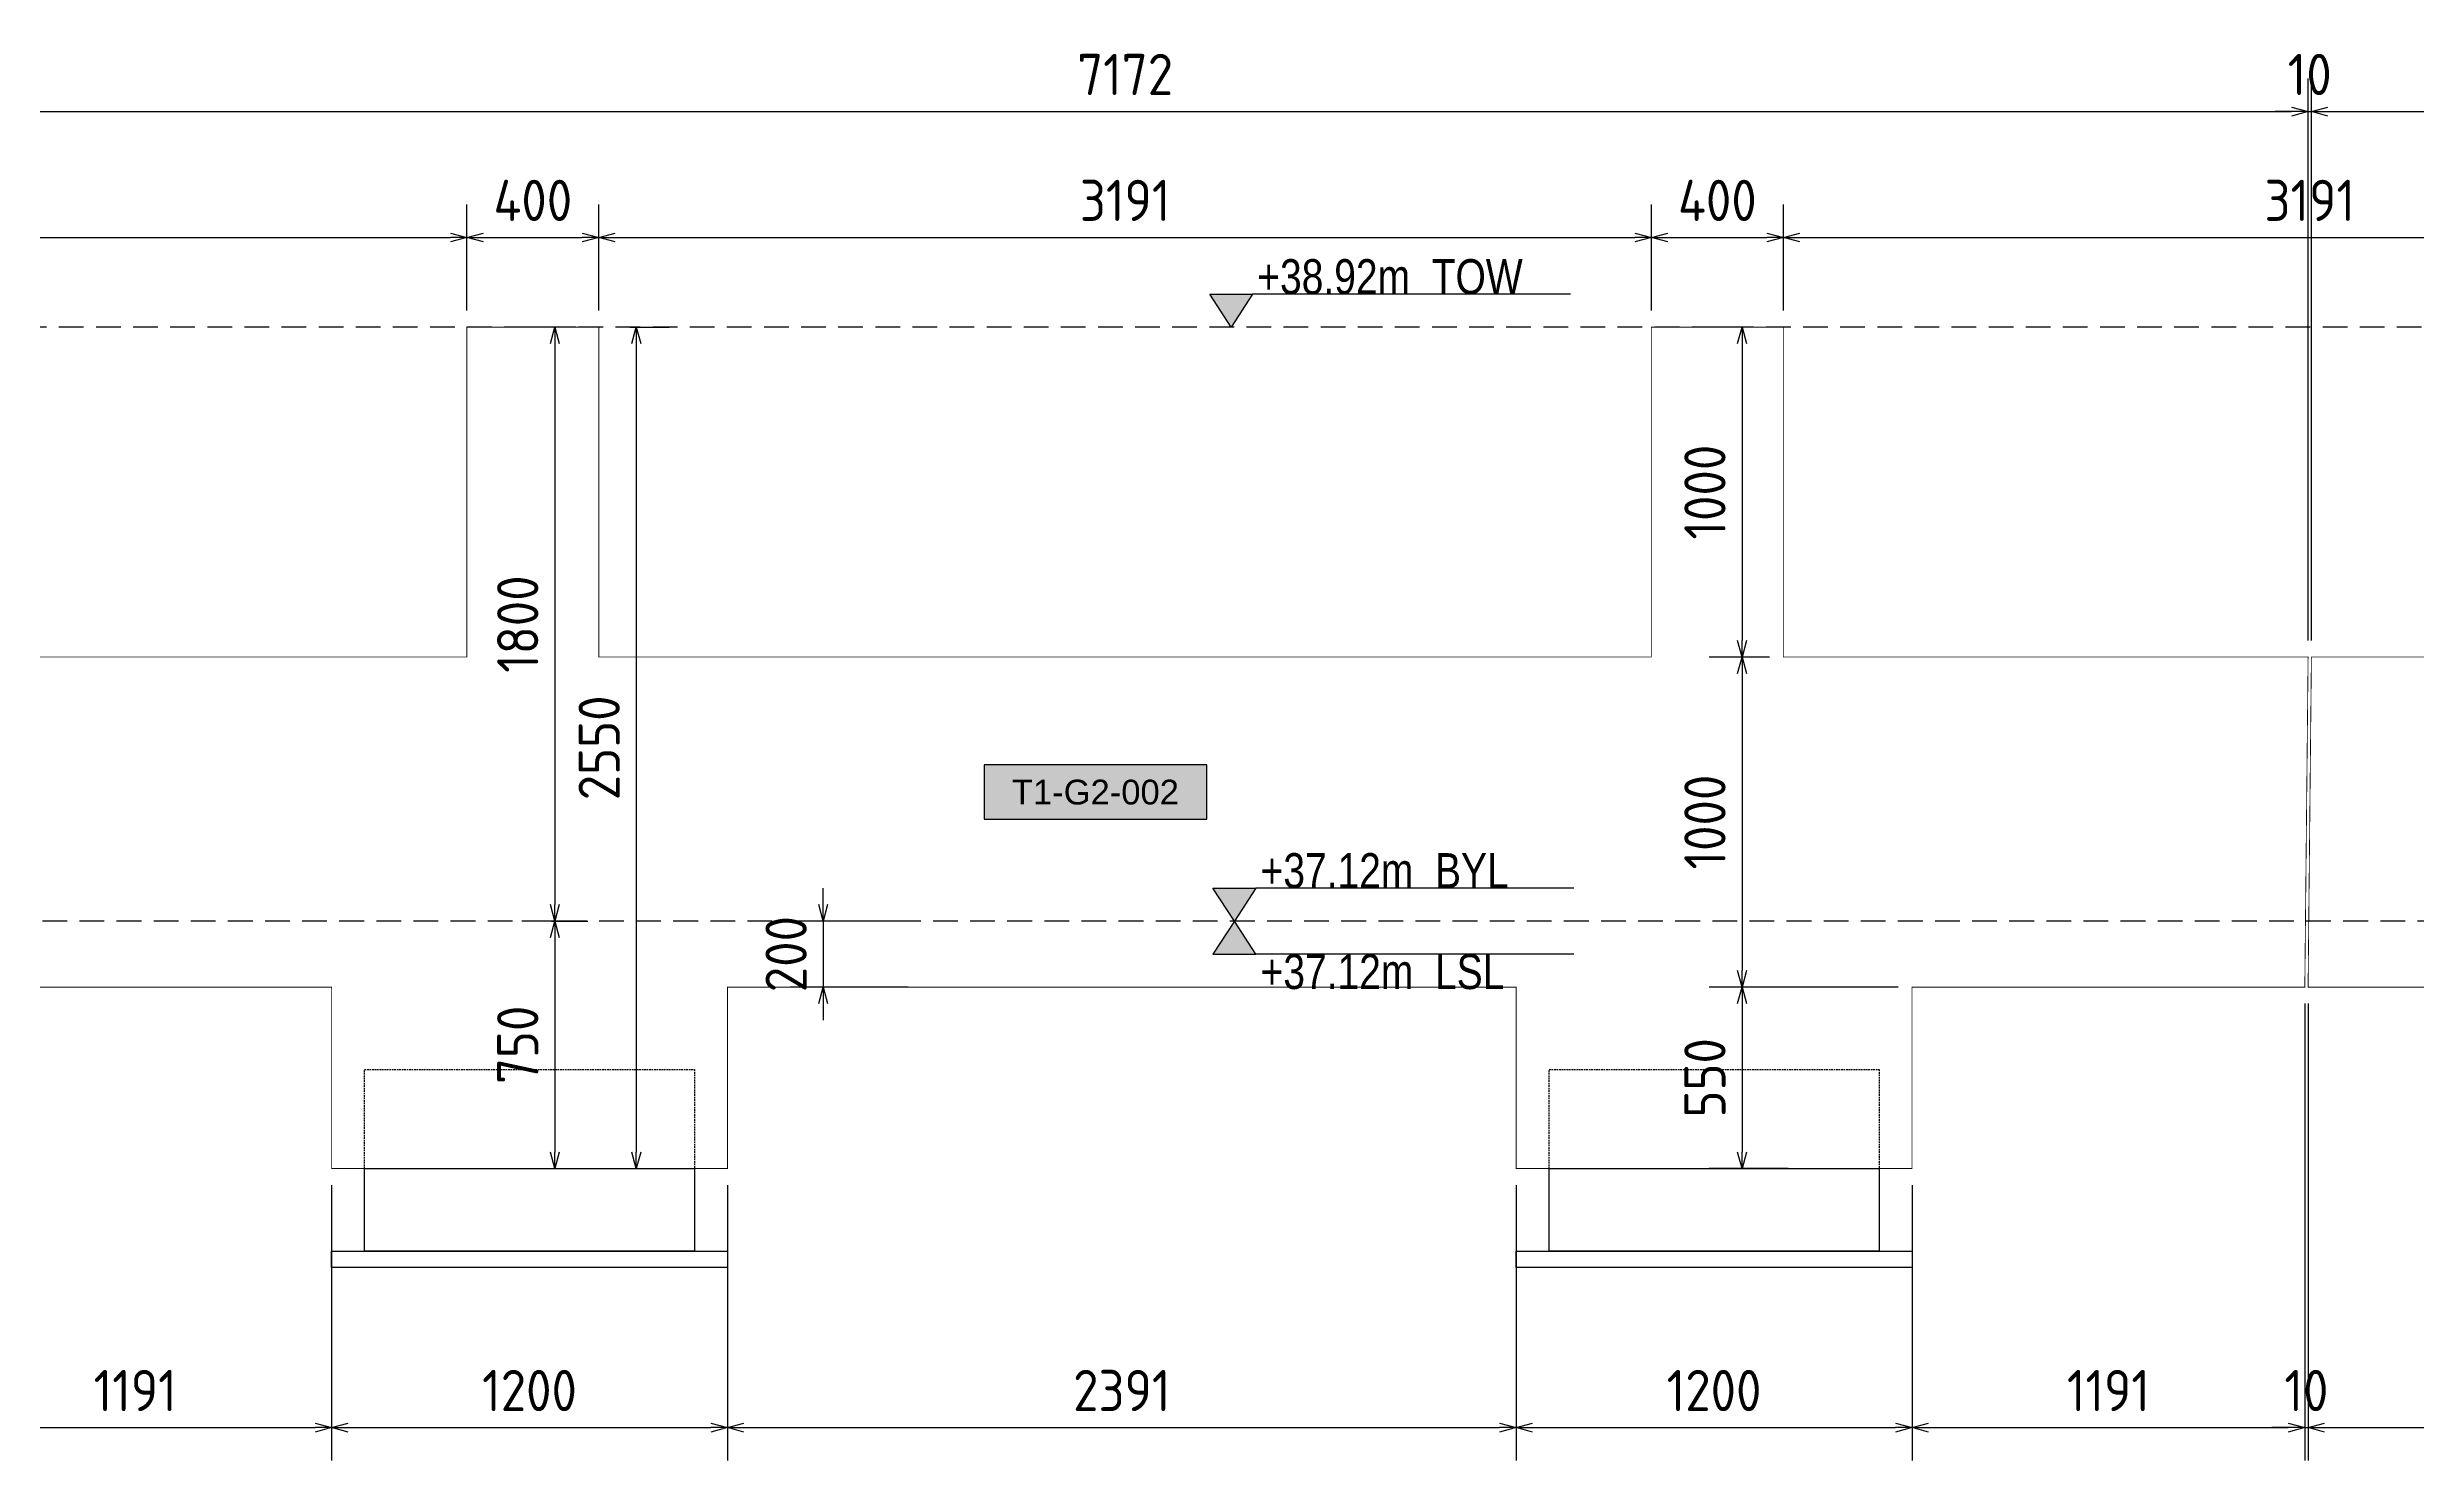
# Model space of a CAD drawing. Header units: centimetres. Extents: x -6122352 to 6876996, y -1694241 to 2592194.
# Drawn here: x 3291493 to 3298675, y 145042 to 149326 of the extents above; entities that cross this region are included whole.
import ezdxf
from ezdxf.enums import TextEntityAlignment as Align

# ---------------------------------------------------------------- set-up
doc = ezdxf.new("R2010")
doc.units = ezdxf.units.CM
doc.header["$MEASUREMENT"] = 0
doc.header["$PDMODE"] = 66
doc.header["$PDSIZE"] = 100
for name, pattern in [('23585-XR-AR-END-SETTING OUT PLAN$0$HIDDEN', [0.375, 0.25, -0.125]), ('CENTER', [2, 1.25, -0.25, 0.25, -0.25]), ('DASHED2', [0.375, 0.25, -0.125])]:
    doc.linetypes.add(name, pattern=pattern)
doc.layers.get('Defpoints').update_dxf_attribs({"color": 255, "linetype": 'CENTER'})
for name, color, linetype in [('00-MI-DIM', 7, 'Continuous'), ('@MI-TYPE-01', 30, 'Continuous'), ('@MI-TYPE-02', 6, 'Continuous'), ('JML-Dimension', 1, 'Continuous'), ('PANEL-TAGS', 7, 'Continuous'), ('SECTION', 130, 'Continuous')]:
    doc.layers.add(name, color=color, linetype=linetype)
doc.styles.add('PANELTAG_STYLE', font='arial.ttf')
doc.styles.add('Schueco-BEMSTIL', font='isocpeur.ttf', dxfattribs={"width": 0.9})
doc.styles.add('txt-Pisa-std', font='arial.ttf', dxfattribs={"width": 0.8})
doc.dimstyles.new('MI- JWC-TXT-2.5 MM', dxfattribs={"dimscale": 1.5, "dimtxt": 2.5, "dimasz": 1, "dimexe": 2, "dimexo": 1, "dimgap": 1, "dimtad": 1, "dimdec": 0, "dimdsep": 46, "dimtxsty": 'Schueco-BEMSTIL', "dimblk": 'OPEN30', "dimcen": 0, "dimdle": 2, "dimclrd": 140, "dimclre": 8, "dimclrt": 40, "dimadec": 0, "dimazin": 2, "dimtfac": 1, "dimtdec": 0, "dimtix": 1, "dimtmove": 2, "dimatfit": 3, "dimldrblk": 'OPEN', "dimfxl": 2, "dimlwd": -1, "dimlwe": -1, "dimarcsym": 0})

# ---------------------------------------------------------------- blocks, each defined once
blk = doc.blocks.new('T1-FOOTING ELEVATION')
at = {"color": 9}
blk.add_lwpolyline([(-600, -250), (600, -250), (600, -300), (-600, -300)], close=True, dxfattribs=at)
at = {"layer": '@MI-TYPE-01', "color": 114, "linetype": '23585-XR-AR-END-SETTING OUT PLAN$0$HIDDEN', "ltscale": 20, "true_color": 0x139b48}
blk.add_lwpolyline([(-500, 0), (-500, 300), (500, 300), (500, 0)], dxfattribs=at)
at = {"layer": '@MI-TYPE-01', "color": 114, "true_color": 0x139b48}
blk.add_lwpolyline([(-500, 0), (500, 0), (500, -250), (-500, -250)], close=True, dxfattribs=at)
blk = doc.blocks.new('_Open30')
at = {"color": 0, "linetype": 'ByBlock', "lineweight": -2}
for p, q in [((-1, 0.27), (0, 0)), ((0, 0), (-1, -0.27)), ((0, 0), (-1, 0))]:
    blk.add_line(p, q, dxfattribs=at)
blk = doc.blocks.new('*D1243')
at = {"layer": '@MI-TYPE-02', "color": 8, "transparency": 16777216}
for p, q in [((3293094.8, 148477.8), (3292930.9, 148477.8)), ((3293094.8, 146677.5), (3292930.9, 146677.5))]:
    blk.add_line(p, q, dxfattribs=at)
at = {"layer": '@MI-TYPE-02', "color": 140, "transparency": 16777216}
blk.add_line((3293030.9, 148427.8), (3293030.9, 146727.5), dxfattribs=at)
at = {"layer": 'Defpoints', "color": 0, "transparency": 16777216}
for p in [(3293144.8, 148477.8), (3293030.9, 146677.5), (3293144.8, 146677.5)]:
    blk.add_point(p, dxfattribs=at)
at = {"layer": '@MI-TYPE-02', "color": 140, "transparency": 16777216, "xscale": 50, "yscale": 50, "zscale": 50}
for p, rotation in [((3293030.9, 148477.8), 90), ((3293030.9, 146677.5), 270)]:
    blk.add_blockref('_Open30', p, dxfattribs=dict(at, rotation=rotation))
at = {"layer": '@MI-TYPE-02', "color": 40, "transparency": 16777216, "insert": (3292918.4, 147577.7), "char_height": 125, "attachment_point": 5, "rotation": 90, "style": 'Schueco-BEMSTIL'}
blk.add_mtext('1800', dxfattribs=at)
blk = doc.blocks.new('_Open')
at = {"color": 0, "linetype": 'ByBlock', "lineweight": -2}
for p, q in [((-1, 0.2), (0, 0)), ((-1, -0.2), (0, 0)), ((0, 0), (-1, 0))]:
    blk.add_line(p, q, dxfattribs=at)
blk = doc.blocks.new('*D1244')
at = {"layer": '@MI-TYPE-02', "color": 8, "transparency": 16777216}
for p, q in [((3293021.1, 146677.5), (3293130.9, 146677.5)), ((3292976.8, 145927.5), (3293130.9, 145927.5))]:
    blk.add_line(p, q, dxfattribs=at)
at = {"layer": '@MI-TYPE-02', "color": 140, "transparency": 16777216}
blk.add_line((3293030.9, 146627.5), (3293030.9, 145977.5), dxfattribs=at)
at = {"layer": 'Defpoints', "color": 0, "transparency": 16777216}
for p in [(3292971.1, 146677.5), (3292926.8, 145927.5), (3293030.9, 145927.5)]:
    blk.add_point(p, dxfattribs=at)
at = {"layer": '@MI-TYPE-02', "color": 140, "transparency": 16777216, "xscale": 50, "yscale": 50, "zscale": 50}
for p, rotation in [((3293030.9, 146677.5), 90), ((3293030.9, 145927.5), 270)]:
    blk.add_blockref('_Open30', p, dxfattribs=dict(at, rotation=rotation))
at = {"layer": '@MI-TYPE-02', "color": 40, "transparency": 16777216, "insert": (3292918.4, 146302.5), "char_height": 125, "attachment_point": 5, "rotation": 90, "style": 'Schueco-BEMSTIL'}
blk.add_mtext('750', dxfattribs=at)
blk = doc.blocks.new('*D1206')
at = {"layer": '@MI-TYPE-02', "color": 140, "transparency": 16777216}
for p, q in [((3293844.4, 146727.5), (3293844.4, 146777.5)), ((3293844.4, 146677.5), (3293844.4, 146477.5)), ((3293844.4, 146427.5), (3293844.4, 146377.5))]:
    blk.add_line(p, q, dxfattribs=at)
at = {"layer": '@MI-TYPE-02', "color": 8, "transparency": 16777216}
for p, q in [((3294102.2, 146677.5), (3293744.4, 146677.5)), ((3294102.2, 146477.5), (3293744.4, 146477.5))]:
    blk.add_line(p, q, dxfattribs=at)
at = {"layer": 'Defpoints', "color": 0, "transparency": 16777216}
for p in [(3294152.2, 146677.5), (3293844.4, 146477.5), (3294152.2, 146477.5)]:
    blk.add_point(p, dxfattribs=at)
at = {"layer": '@MI-TYPE-02', "color": 140, "transparency": 16777216, "xscale": 50, "yscale": 50, "zscale": 50}
for p, rotation in [((3293844.4, 146677.5), 270), ((3293844.4, 146477.5), 90)]:
    blk.add_blockref('_Open30', p, dxfattribs=dict(at, rotation=rotation))
at = {"layer": '@MI-TYPE-02', "color": 40, "transparency": 16777216, "insert": (3293731.9, 146577.5), "char_height": 125, "attachment_point": 5, "rotation": 90, "style": 'Schueco-BEMSTIL'}
blk.add_mtext('200', dxfattribs=at)
blk = doc.blocks.new('*D1171')
at = {"layer": '00-MI-DIM', "color": 8, "transparency": 16777216}
for p, q in [((3289573.1, 148527.8), (3289573.1, 148849.5)), ((3292764.2, 148527.8), (3292764.2, 148849.5))]:
    blk.add_line(p, q, dxfattribs=at)
at = {"layer": '00-MI-DIM', "color": 140, "transparency": 16777216}
blk.add_line((3289623.1, 148749.5), (3292714.2, 148749.5), dxfattribs=at)
at = {"layer": 'Defpoints', "color": 0, "transparency": 16777216}
for p in [(3292764.2, 148749.5), (3289573.1, 148477.8), (3292764.2, 148477.8)]:
    blk.add_point(p, dxfattribs=at)
at = {"layer": '00-MI-DIM', "color": 140, "transparency": 16777216, "xscale": 50, "yscale": 50, "zscale": 50, "rotation": 180}
blk.add_blockref('_Open30', (3289573.1, 148749.5), dxfattribs=at)
at = {"layer": '00-MI-DIM', "color": 140, "transparency": 16777216, "xscale": 50, "yscale": 50, "zscale": 50}
blk.add_blockref('_Open30', (3292764.2, 148749.5), dxfattribs=at)
at = {"layer": '00-MI-DIM', "color": 40, "transparency": 16777216, "insert": (3291168.6, 148862), "char_height": 125, "attachment_point": 5, "style": 'Schueco-BEMSTIL'}
blk.add_mtext('3191', dxfattribs=at)
blk = doc.blocks.new('*D1172')
at = {"layer": '00-MI-DIM', "color": 8, "transparency": 16777216}
for p, q in [((3292764.2, 148527.8), (3292764.2, 148849.5)), ((3293164.2, 148527.8), (3293164.2, 148849.5))]:
    blk.add_line(p, q, dxfattribs=at)
at = {"layer": '00-MI-DIM', "color": 140, "transparency": 16777216}
blk.add_line((3292814.2, 148749.5), (3293114.2, 148749.5), dxfattribs=at)
at = {"layer": 'Defpoints', "color": 0, "transparency": 16777216}
for p in [(3293164.2, 148749.5), (3292764.2, 148477.8), (3293164.2, 148477.8)]:
    blk.add_point(p, dxfattribs=at)
at = {"layer": '00-MI-DIM', "color": 140, "transparency": 16777216, "xscale": 50, "yscale": 50, "zscale": 50, "rotation": 180}
blk.add_blockref('_Open30', (3292764.2, 148749.5), dxfattribs=at)
at = {"layer": '00-MI-DIM', "color": 140, "transparency": 16777216, "xscale": 50, "yscale": 50, "zscale": 50}
blk.add_blockref('_Open30', (3293164.2, 148749.5), dxfattribs=at)
at = {"layer": '00-MI-DIM', "color": 40, "transparency": 16777216, "insert": (3292964.2, 148862), "char_height": 125, "attachment_point": 5, "style": 'Schueco-BEMSTIL'}
blk.add_mtext('400', dxfattribs=at)
blk = doc.blocks.new('*D1173')
at = {"layer": '00-MI-DIM', "color": 8, "transparency": 16777216}
for p, q in [((3293164.2, 148527.8), (3293164.2, 148849.5)), ((3296355, 148527.8), (3296355, 148849.5))]:
    blk.add_line(p, q, dxfattribs=at)
at = {"layer": '00-MI-DIM', "color": 140, "transparency": 16777216}
blk.add_line((3293214.2, 148749.5), (3296305, 148749.5), dxfattribs=at)
at = {"layer": 'Defpoints', "color": 0, "transparency": 16777216}
for p in [(3296355, 148749.5), (3293164.2, 148477.8), (3296355, 148477.8)]:
    blk.add_point(p, dxfattribs=at)
at = {"layer": '00-MI-DIM', "color": 140, "transparency": 16777216, "xscale": 50, "yscale": 50, "zscale": 50, "rotation": 180}
blk.add_blockref('_Open30', (3293164.2, 148749.5), dxfattribs=at)
at = {"layer": '00-MI-DIM', "color": 140, "transparency": 16777216, "xscale": 50, "yscale": 50, "zscale": 50}
blk.add_blockref('_Open30', (3296355, 148749.5), dxfattribs=at)
at = {"layer": '00-MI-DIM', "color": 40, "transparency": 16777216, "insert": (3294759.6, 148862), "char_height": 125, "attachment_point": 5, "style": 'Schueco-BEMSTIL'}
blk.add_mtext('3191', dxfattribs=at)
blk = doc.blocks.new('*D1174')
at = {"layer": '00-MI-DIM', "color": 8, "transparency": 16777216}
for p, q in [((3296355, 148527.8), (3296355, 148849.5)), ((3296755, 148527.8), (3296755, 148849.5))]:
    blk.add_line(p, q, dxfattribs=at)
at = {"layer": '00-MI-DIM', "color": 140, "transparency": 16777216}
blk.add_line((3296405, 148749.5), (3296705, 148749.5), dxfattribs=at)
at = {"layer": 'Defpoints', "color": 0, "transparency": 16777216}
for p in [(3296755, 148749.5), (3296355, 148477.8), (3296755, 148477.8)]:
    blk.add_point(p, dxfattribs=at)
at = {"layer": '00-MI-DIM', "color": 140, "transparency": 16777216, "xscale": 50, "yscale": 50, "zscale": 50, "rotation": 180}
blk.add_blockref('_Open30', (3296355, 148749.5), dxfattribs=at)
at = {"layer": '00-MI-DIM', "color": 140, "transparency": 16777216, "xscale": 50, "yscale": 50, "zscale": 50}
blk.add_blockref('_Open30', (3296755, 148749.5), dxfattribs=at)
at = {"layer": '00-MI-DIM', "color": 40, "transparency": 16777216, "insert": (3296555, 148862), "char_height": 125, "attachment_point": 5, "style": 'Schueco-BEMSTIL'}
blk.add_mtext('400', dxfattribs=at)
blk = doc.blocks.new('*D1175')
at = {"layer": '00-MI-DIM', "color": 8, "transparency": 16777216}
for p, q in [((3296755, 148527.8), (3296755, 148849.5)), ((3299946.4, 148527.8), (3299946.4, 148849.5))]:
    blk.add_line(p, q, dxfattribs=at)
at = {"layer": '00-MI-DIM', "color": 140, "transparency": 16777216}
blk.add_line((3296805, 148749.5), (3299896.4, 148749.5), dxfattribs=at)
at = {"layer": 'Defpoints', "color": 0, "transparency": 16777216}
for p in [(3299946.4, 148749.5), (3296755, 148477.8), (3299946.4, 148477.8)]:
    blk.add_point(p, dxfattribs=at)
at = {"layer": '00-MI-DIM', "color": 140, "transparency": 16777216, "xscale": 50, "yscale": 50, "zscale": 50, "rotation": 180}
blk.add_blockref('_Open30', (3296755, 148749.5), dxfattribs=at)
at = {"layer": '00-MI-DIM', "color": 140, "transparency": 16777216, "xscale": 50, "yscale": 50, "zscale": 50}
blk.add_blockref('_Open30', (3299946.4, 148749.5), dxfattribs=at)
at = {"layer": '00-MI-DIM', "color": 40, "transparency": 16777216, "insert": (3298350.7, 148862), "char_height": 125, "attachment_point": 5, "style": 'Schueco-BEMSTIL'}
blk.add_mtext('3191', dxfattribs=at)
blk = doc.blocks.new('*D1289')
at = {"layer": '00-MI-DIM', "color": 8, "transparency": 16777216}
for p, q in [((3291173.6, 147527.8), (3291173.6, 149231.2)), ((3298345.7, 147527.8), (3298345.7, 149231.2))]:
    blk.add_line(p, q, dxfattribs=at)
at = {"layer": '00-MI-DIM', "color": 140, "transparency": 16777216}
blk.add_line((3291223.6, 149131.2), (3298295.7, 149131.2), dxfattribs=at)
at = {"layer": 'Defpoints', "color": 0, "transparency": 16777216}
for p in [(3298345.7, 149131.2), (3291173.6, 147477.8), (3298345.7, 147477.8)]:
    blk.add_point(p, dxfattribs=at)
at = {"layer": '00-MI-DIM', "color": 140, "transparency": 16777216, "xscale": 50, "yscale": 50, "zscale": 50, "rotation": 180}
blk.add_blockref('_Open30', (3291173.6, 149131.2), dxfattribs=at)
at = {"layer": '00-MI-DIM', "color": 140, "transparency": 16777216, "xscale": 50, "yscale": 50, "zscale": 50}
blk.add_blockref('_Open30', (3298345.7, 149131.2), dxfattribs=at)
at = {"layer": '00-MI-DIM', "color": 40, "transparency": 16777216, "insert": (3294759.7, 149243.7), "char_height": 125, "attachment_point": 5, "style": 'Schueco-BEMSTIL'}
blk.add_mtext('7172', dxfattribs=at)
blk = doc.blocks.new('*D1290')
at = {"layer": '00-MI-DIM', "color": 8, "transparency": 16777216}
for p, q in [((3298345.7, 147527.8), (3298345.7, 149231.2)), ((3298355.7, 147527.8), (3298355.7, 149231.2))]:
    blk.add_line(p, q, dxfattribs=at)
at = {"layer": '00-MI-DIM', "color": 140, "transparency": 16777216}
for p, q in [((3298295.7, 149131.2), (3298245.7, 149131.2)), ((3298345.7, 149131.2), (3298355.7, 149131.2)), ((3298405.7, 149131.2), (3298455.7, 149131.2))]:
    blk.add_line(p, q, dxfattribs=at)
at = {"layer": 'Defpoints', "color": 0, "transparency": 16777216}
for p in [(3298355.7, 149131.2), (3298345.7, 147477.8), (3298355.7, 147477.8)]:
    blk.add_point(p, dxfattribs=at)
at = {"layer": '00-MI-DIM', "color": 140, "transparency": 16777216, "xscale": 50, "yscale": 50, "zscale": 50}
blk.add_blockref('_Open30', (3298345.7, 149131.2), dxfattribs=at)
at = {"layer": '00-MI-DIM', "color": 140, "transparency": 16777216, "xscale": 50, "yscale": 50, "zscale": 50, "rotation": 180}
blk.add_blockref('_Open30', (3298355.7, 149131.2), dxfattribs=at)
at = {"layer": '00-MI-DIM', "color": 40, "transparency": 16777216, "insert": (3298350.7, 149243.7), "char_height": 125, "attachment_point": 5, "style": 'Schueco-BEMSTIL'}
blk.add_mtext('10', dxfattribs=at)
blk = doc.blocks.new('*D1291')
at = {"layer": '00-MI-DIM', "color": 8, "transparency": 16777216}
for p, q in [((3298355.7, 147527.8), (3298355.7, 149231.2)), ((3303936.1, 147663.4), (3303936.1, 149231.2))]:
    blk.add_line(p, q, dxfattribs=at)
at = {"layer": '00-MI-DIM', "color": 140, "transparency": 16777216}
blk.add_line((3298405.7, 149131.2), (3303886.1, 149131.2), dxfattribs=at)
at = {"layer": 'Defpoints', "color": 0, "transparency": 16777216}
for p in [(3303936.1, 149131.2), (3303936.1, 147613.4), (3298355.7, 147477.8)]:
    blk.add_point(p, dxfattribs=at)
at = {"layer": '00-MI-DIM', "color": 140, "transparency": 16777216, "xscale": 50, "yscale": 50, "zscale": 50, "rotation": 180}
blk.add_blockref('_Open30', (3298355.7, 149131.2), dxfattribs=at)
at = {"layer": '00-MI-DIM', "color": 140, "transparency": 16777216, "xscale": 50, "yscale": 50, "zscale": 50}
blk.add_blockref('_Open30', (3303936.1, 149131.2), dxfattribs=at)
at = {"layer": '00-MI-DIM', "color": 40, "transparency": 16777216, "insert": (3301144.9, 149243.7), "char_height": 125, "attachment_point": 5, "style": 'Schueco-BEMSTIL'}
blk.add_mtext('5580', dxfattribs=at)
blk = doc.blocks.new('*D1303')
at = {"layer": '00-MI-DIM', "color": 8, "transparency": 16777216}
for p, q in [((3291163.6, 146437.5), (3291163.6, 145042.3)), ((3292354.2, 145877.5), (3292354.2, 145042.3))]:
    blk.add_line(p, q, dxfattribs=at)
at = {"layer": '00-MI-DIM', "color": 140, "transparency": 16777216}
blk.add_line((3291213.6, 145142.3), (3292304.2, 145142.3), dxfattribs=at)
at = {"layer": 'Defpoints', "color": 0, "transparency": 16777216}
for p in [(3291163.6, 146487.5), (3292354.2, 145927.5), (3292354.2, 145142.3)]:
    blk.add_point(p, dxfattribs=at)
at = {"layer": '00-MI-DIM', "color": 140, "transparency": 16777216, "xscale": 50, "yscale": 50, "zscale": 50, "rotation": 180}
blk.add_blockref('_Open30', (3291163.6, 145142.3), dxfattribs=at)
at = {"layer": '00-MI-DIM', "color": 140, "transparency": 16777216, "xscale": 50, "yscale": 50, "zscale": 50}
blk.add_blockref('_Open30', (3292354.2, 145142.3), dxfattribs=at)
at = {"layer": '00-MI-DIM', "color": 40, "transparency": 16777216, "insert": (3291758.9, 145254.8), "char_height": 125, "attachment_point": 5, "style": 'Schueco-BEMSTIL'}
blk.add_mtext('1191', dxfattribs=at)
blk = doc.blocks.new('*D1304')
at = {"layer": '00-MI-DIM', "color": 8, "transparency": 16777216}
for p, q in [((3292354.2, 145877.5), (3292354.2, 145042.3)), ((3293554.2, 145877.5), (3293554.2, 145042.3))]:
    blk.add_line(p, q, dxfattribs=at)
at = {"layer": '00-MI-DIM', "color": 140, "transparency": 16777216}
blk.add_line((3292404.2, 145142.3), (3293504.2, 145142.3), dxfattribs=at)
at = {"layer": 'Defpoints', "color": 0, "transparency": 16777216}
for p in [(3292354.2, 145927.5), (3293554.2, 145927.5), (3293554.2, 145142.3)]:
    blk.add_point(p, dxfattribs=at)
at = {"layer": '00-MI-DIM', "color": 140, "transparency": 16777216, "xscale": 50, "yscale": 50, "zscale": 50, "rotation": 180}
blk.add_blockref('_Open30', (3292354.2, 145142.3), dxfattribs=at)
at = {"layer": '00-MI-DIM', "color": 140, "transparency": 16777216, "xscale": 50, "yscale": 50, "zscale": 50}
blk.add_blockref('_Open30', (3293554.2, 145142.3), dxfattribs=at)
at = {"layer": '00-MI-DIM', "color": 40, "transparency": 16777216, "insert": (3292954.2, 145254.8), "char_height": 125, "attachment_point": 5, "style": 'Schueco-BEMSTIL'}
blk.add_mtext('1200', dxfattribs=at)
blk = doc.blocks.new('*D1305')
at = {"layer": '00-MI-DIM', "color": 8, "transparency": 16777216}
for p, q in [((3293554.2, 145877.5), (3293554.2, 145042.3)), ((3295945, 145877.5), (3295945, 145042.3))]:
    blk.add_line(p, q, dxfattribs=at)
at = {"layer": '00-MI-DIM', "color": 140, "transparency": 16777216}
blk.add_line((3293604.2, 145142.3), (3295895, 145142.3), dxfattribs=at)
at = {"layer": 'Defpoints', "color": 0, "transparency": 16777216}
for p in [(3293554.2, 145927.5), (3295945, 145927.5), (3295945, 145142.3)]:
    blk.add_point(p, dxfattribs=at)
at = {"layer": '00-MI-DIM', "color": 140, "transparency": 16777216, "xscale": 50, "yscale": 50, "zscale": 50, "rotation": 180}
blk.add_blockref('_Open30', (3293554.2, 145142.3), dxfattribs=at)
at = {"layer": '00-MI-DIM', "color": 140, "transparency": 16777216, "xscale": 50, "yscale": 50, "zscale": 50}
blk.add_blockref('_Open30', (3295945, 145142.3), dxfattribs=at)
at = {"layer": '00-MI-DIM', "color": 40, "transparency": 16777216, "insert": (3294749.6, 145254.8), "char_height": 125, "attachment_point": 5, "style": 'Schueco-BEMSTIL'}
blk.add_mtext('2391', dxfattribs=at)
blk = doc.blocks.new('*D1306')
at = {"layer": '00-MI-DIM', "color": 8, "transparency": 16777216}
for p, q in [((3295945, 145877.5), (3295945, 145042.3)), ((3297145, 145877.5), (3297145, 145042.3))]:
    blk.add_line(p, q, dxfattribs=at)
at = {"layer": '00-MI-DIM', "color": 140, "transparency": 16777216}
blk.add_line((3295995, 145142.3), (3297095, 145142.3), dxfattribs=at)
at = {"layer": 'Defpoints', "color": 0, "transparency": 16777216}
for p in [(3295945, 145927.5), (3297145, 145927.5), (3297145, 145142.3)]:
    blk.add_point(p, dxfattribs=at)
at = {"layer": '00-MI-DIM', "color": 140, "transparency": 16777216, "xscale": 50, "yscale": 50, "zscale": 50, "rotation": 180}
blk.add_blockref('_Open30', (3295945, 145142.3), dxfattribs=at)
at = {"layer": '00-MI-DIM', "color": 140, "transparency": 16777216, "xscale": 50, "yscale": 50, "zscale": 50}
blk.add_blockref('_Open30', (3297145, 145142.3), dxfattribs=at)
at = {"layer": '00-MI-DIM', "color": 40, "transparency": 16777216, "insert": (3296545, 145254.8), "char_height": 125, "attachment_point": 5, "style": 'Schueco-BEMSTIL'}
blk.add_mtext('1200', dxfattribs=at)
blk = doc.blocks.new('*D1307')
at = {"layer": '00-MI-DIM', "color": 8, "transparency": 16777216}
for p, q in [((3298335.7, 146427.5), (3298335.7, 145042.3)), ((3297145, 145877.5), (3297145, 145042.3))]:
    blk.add_line(p, q, dxfattribs=at)
at = {"layer": '00-MI-DIM', "color": 140, "transparency": 16777216}
blk.add_line((3297195, 145142.3), (3298285.7, 145142.3), dxfattribs=at)
at = {"layer": 'Defpoints', "color": 0, "transparency": 16777216}
for p in [(3298335.7, 146477.5), (3297145, 145927.5), (3298335.7, 145142.3)]:
    blk.add_point(p, dxfattribs=at)
at = {"layer": '00-MI-DIM', "color": 140, "transparency": 16777216, "xscale": 50, "yscale": 50, "zscale": 50, "rotation": 180}
blk.add_blockref('_Open30', (3297145, 145142.3), dxfattribs=at)
at = {"layer": '00-MI-DIM', "color": 140, "transparency": 16777216, "xscale": 50, "yscale": 50, "zscale": 50}
blk.add_blockref('_Open30', (3298335.7, 145142.3), dxfattribs=at)
at = {"layer": '00-MI-DIM', "color": 40, "transparency": 16777216, "insert": (3297740.4, 145254.8), "char_height": 125, "attachment_point": 5, "style": 'Schueco-BEMSTIL'}
blk.add_mtext('1191', dxfattribs=at)
blk = doc.blocks.new('*D1308')
at = {"layer": '00-MI-DIM', "color": 8, "transparency": 16777216}
for p, q in [((3298335.7, 146427.5), (3298335.7, 145042.3)), ((3298345.7, 146427.5), (3298345.7, 145042.3))]:
    blk.add_line(p, q, dxfattribs=at)
at = {"layer": '00-MI-DIM', "color": 140, "transparency": 16777216}
for p, q in [((3298285.7, 145142.3), (3298235.7, 145142.3)), ((3298335.7, 145142.3), (3298345.7, 145142.3)), ((3298395.7, 145142.3), (3298445.7, 145142.3))]:
    blk.add_line(p, q, dxfattribs=at)
at = {"layer": 'Defpoints', "color": 0, "transparency": 16777216}
for p in [(3298335.7, 146477.5), (3298345.7, 146477.5), (3298345.7, 145142.3)]:
    blk.add_point(p, dxfattribs=at)
at = {"layer": '00-MI-DIM', "color": 140, "transparency": 16777216, "xscale": 50, "yscale": 50, "zscale": 50}
blk.add_blockref('_Open30', (3298335.7, 145142.3), dxfattribs=at)
at = {"layer": '00-MI-DIM', "color": 140, "transparency": 16777216, "xscale": 50, "yscale": 50, "zscale": 50, "rotation": 180}
blk.add_blockref('_Open30', (3298345.7, 145142.3), dxfattribs=at)
at = {"layer": '00-MI-DIM', "color": 40, "transparency": 16777216, "insert": (3298340.7, 145254.8), "char_height": 125, "attachment_point": 5, "style": 'Schueco-BEMSTIL'}
blk.add_mtext('10', dxfattribs=at)
blk = doc.blocks.new('*D1309')
at = {"layer": '00-MI-DIM', "color": 8, "transparency": 16777216}
for p, q in [((3298345.7, 146427.5), (3298345.7, 145042.3)), ((3299536.4, 145877.5), (3299536.4, 145042.3))]:
    blk.add_line(p, q, dxfattribs=at)
at = {"layer": '00-MI-DIM', "color": 140, "transparency": 16777216}
blk.add_line((3298395.7, 145142.3), (3299486.4, 145142.3), dxfattribs=at)
at = {"layer": 'Defpoints', "color": 0, "transparency": 16777216}
for p in [(3298345.7, 146477.5), (3299536.4, 145927.5), (3299536.4, 145142.3)]:
    blk.add_point(p, dxfattribs=at)
at = {"layer": '00-MI-DIM', "color": 140, "transparency": 16777216, "xscale": 50, "yscale": 50, "zscale": 50, "rotation": 180}
blk.add_blockref('_Open30', (3298345.7, 145142.3), dxfattribs=at)
at = {"layer": '00-MI-DIM', "color": 140, "transparency": 16777216, "xscale": 50, "yscale": 50, "zscale": 50}
blk.add_blockref('_Open30', (3299536.4, 145142.3), dxfattribs=at)
at = {"layer": '00-MI-DIM', "color": 40, "transparency": 16777216, "insert": (3298941.1, 145254.8), "char_height": 125, "attachment_point": 5, "style": 'Schueco-BEMSTIL'}
blk.add_mtext('1191', dxfattribs=at)
blk = doc.blocks.new('*D1335')
at = {"layer": '00-MI-DIM', "color": 8, "transparency": 16777216}
for p, q in [((3296596.7, 148477.8), (3296529.8, 148477.8)), ((3296712.8, 147477.8), (3296529.8, 147477.8))]:
    blk.add_line(p, q, dxfattribs=at)
at = {"layer": '00-MI-DIM', "color": 140, "transparency": 16777216}
blk.add_line((3296629.8, 148427.8), (3296629.8, 147527.8), dxfattribs=at)
at = {"layer": 'Defpoints', "color": 0, "transparency": 16777216}
for p in [(3296646.7, 148477.8), (3296629.8, 147477.8), (3296762.8, 147477.8)]:
    blk.add_point(p, dxfattribs=at)
at = {"layer": '00-MI-DIM', "color": 140, "transparency": 16777216, "xscale": 50, "yscale": 50, "zscale": 50}
for p, rotation in [((3296629.8, 148477.8), 90), ((3296629.8, 147477.8), 270)]:
    blk.add_blockref('_Open30', p, dxfattribs=dict(at, rotation=rotation))
at = {"layer": '00-MI-DIM', "color": 40, "transparency": 16777216, "insert": (3296517.3, 147977.8), "char_height": 125, "attachment_point": 5, "rotation": 90, "style": 'Schueco-BEMSTIL'}
blk.add_mtext('1000', dxfattribs=at)
blk = doc.blocks.new('*D1336')
at = {"layer": '00-MI-DIM', "color": 8, "transparency": 16777216}
for p, q in [((3296712.8, 147477.8), (3296529.8, 147477.8)), ((3297102.8, 146477.5), (3296529.8, 146477.5))]:
    blk.add_line(p, q, dxfattribs=at)
at = {"layer": '00-MI-DIM', "color": 140, "transparency": 16777216}
blk.add_line((3296629.8, 147427.8), (3296629.8, 146527.5), dxfattribs=at)
at = {"layer": 'Defpoints', "color": 0, "transparency": 16777216}
for p in [(3296762.8, 147477.8), (3296629.8, 146477.5), (3297152.8, 146477.5)]:
    blk.add_point(p, dxfattribs=at)
at = {"layer": '00-MI-DIM', "color": 140, "transparency": 16777216, "xscale": 50, "yscale": 50, "zscale": 50}
for p, rotation in [((3296629.8, 147477.8), 90), ((3296629.8, 146477.5), 270)]:
    blk.add_blockref('_Open30', p, dxfattribs=dict(at, rotation=rotation))
at = {"layer": '00-MI-DIM', "color": 40, "transparency": 16777216, "insert": (3296517.3, 146977.7), "char_height": 125, "attachment_point": 5, "rotation": 90, "style": 'Schueco-BEMSTIL'}
blk.add_mtext('1000', dxfattribs=at)
blk = doc.blocks.new('*D1337')
at = {"layer": '00-MI-DIM', "color": 8, "transparency": 16777216}
for p, q in [((3297102.8, 146477.5), (3296529.8, 146477.5)), ((3296769.9, 145927.5), (3296529.8, 145927.5))]:
    blk.add_line(p, q, dxfattribs=at)
at = {"layer": '00-MI-DIM', "color": 140, "transparency": 16777216}
blk.add_line((3296629.8, 146427.5), (3296629.8, 145977.5), dxfattribs=at)
at = {"layer": 'Defpoints', "color": 0, "transparency": 16777216}
for p in [(3297152.8, 146477.5), (3296629.8, 145927.5), (3296819.9, 145927.5)]:
    blk.add_point(p, dxfattribs=at)
at = {"layer": '00-MI-DIM', "color": 140, "transparency": 16777216, "xscale": 50, "yscale": 50, "zscale": 50}
for p, rotation in [((3296629.8, 146477.5), 90), ((3296629.8, 145927.5), 270)]:
    blk.add_blockref('_Open30', p, dxfattribs=dict(at, rotation=rotation))
at = {"layer": '00-MI-DIM', "color": 40, "transparency": 16777216, "insert": (3296517.3, 146202.5), "char_height": 125, "attachment_point": 5, "rotation": 90, "style": 'Schueco-BEMSTIL'}
blk.add_mtext('550', dxfattribs=at)
blk = doc.blocks.new('PANELTAG')
at = {"layer": 'PANEL-TAGS', "color": 1}
blk.add_lwpolyline([(-13.5, -3.3), (13.5, -3.3), (13.5, 3.3), (-13.5, 3.3)], close=True, dxfattribs=at)
at = {"layer": 'PANEL-TAGS', "color": 40, "true_color": 0xffd700}
blk.add_solid([(-13.5, -3.3), (13.5, -3.3), (-13.5, 3.3), (13.5, 3.3)], dxfattribs=at)
at = {"layer": 'PANEL-TAGS', "color": 5, "style": 'PANELTAG_STYLE'}
blk.add_attdef('TAGNO', text='', height=3, dxfattribs=at).set_placement((0, 0), align=Align.CENTER)
blk = doc.blocks.new('*D4503')
at = {"color": 8, "transparency": 16777216}
for p, q in [((3293258, 148477.8), (3293377.8, 148477.8)), ((3293258, 145927.5), (3293377.8, 145927.5))]:
    blk.add_line(p, q, dxfattribs=at)
at = {"color": 140, "transparency": 16777216}
blk.add_line((3293277.8, 148427.8), (3293277.8, 145977.5), dxfattribs=at)
at = {"layer": 'Defpoints', "color": 0, "transparency": 16777216}
for p in [(3293208, 148477.8), (3293208, 145927.5), (3293277.8, 145927.5)]:
    blk.add_point(p, dxfattribs=at)
at = {"color": 140, "transparency": 16777216, "xscale": 50, "yscale": 50, "zscale": 50}
for p, rotation in [((3293277.8, 148477.8), 90), ((3293277.8, 145927.5), 270)]:
    blk.add_blockref('_Open30', p, dxfattribs=dict(at, rotation=rotation))
at = {"color": 40, "transparency": 16777216, "insert": (3293165.3, 147202.7), "char_height": 125, "attachment_point": 5, "rotation": 90, "style": 'Schueco-BEMSTIL'}
blk.add_mtext('2550', dxfattribs=at)
blk = doc.blocks.new('*U1151')
at = {"layer": 'JML-Dimension'}
h = blk.add_hatch(color=10, dxfattribs=at)
h.dxf.hatch_style = 1
h.paths.add_polyline_path([(0, 0), (-1.54, 2.37), (1.54, 2.37)])
blk.add_line((24.31, 2.37), (1.54, 2.37), dxfattribs=at)
blk.add_lwpolyline([(0, 0), (-1.54, 2.37), (1.54, 2.37), (0, 0)], dxfattribs=at)
at = {"color": 5, "style": 'txt-Pisa-std', "width": 0.8}
blk.add_attdef('+0.0', text='', height=2.5, dxfattribs=at).set_placement((1.87, 2.37), align=Align.BOTTOM_LEFT)
blk = doc.blocks.new('*U1152')
at = {"layer": 'JML-Dimension'}
h = blk.add_hatch(color=10, dxfattribs=at)
h.dxf.hatch_style = 1
h.paths.add_polyline_path([(0, 0), (-1.54, 2.37), (1.54, 2.37)])
blk.add_line((24.31, 2.37), (1.54, 2.37), dxfattribs=at)
blk.add_lwpolyline([(0, 0), (-1.54, 2.37), (1.54, 2.37), (0, 0)], dxfattribs=at)
at = {"color": 5, "style": 'txt-Pisa-std', "width": 0.8}
blk.add_attdef('+0.0', text='', height=2.5, dxfattribs=at).set_placement((1.87, 2.37), align=Align.BOTTOM_LEFT)
blk = doc.blocks.new('*U1153')
at = {"layer": 'JML-Dimension'}
h = blk.add_hatch(color=10, dxfattribs=at)
h.dxf.hatch_style = 1
h.paths.add_polyline_path([(0, 0), (-1.54, 2.37), (1.54, 2.37)])
blk.add_line((24.31, 2.37), (1.54, 2.37), dxfattribs=at)
blk.add_lwpolyline([(0, 0), (-1.54, 2.37), (1.54, 2.37), (0, 0)], dxfattribs=at)
at = {"color": 5, "style": 'txt-Pisa-std', "width": 0.8}
blk.add_attdef('+0.0', text='', height=2.5, dxfattribs=at).set_placement((1.87, 2.37), align=Align.BOTTOM_LEFT)

msp = doc.modelspace()

# ---------------------------------------------------------------- linework, layer by layer
at = {"color": 160, "linetype": 'DASHED2', "ltscale": 300}
for points in [[(3303527.44352, 148477.84875), (3283889.58401, 148477.84875)], [(3303927.48142, 146677.5373), (3283879.6056, 146677.5373)]]:
    msp.add_lwpolyline(points, dxfattribs=at)
at = {"layer": '@MI-TYPE-01', "color": 30, "ltscale": 20, "const_width": 2.5}
for points in [[(3291163.63731, 146487.5373), (3291173.61572, 147477.84875), (3292764.17775, 147477.84875), (3292764.17775, 148477.84875), (3293164.17775, 148477.84875), (3293164.17775, 147477.84875), (3296355.02081, 147477.84875), (3296355.02081, 148477.84875), (3296755.02081, 148477.84875), (3296755.02081, 147477.84875), (3298345.72334, 147477.84875), (3298335.72893, 146477.5373), (3297145.02639, 146477.5373), (3297144.98238, 145927.5373), (3295945.0424, 145927.5373), (3295945.0424, 146477.5373), (3293554.19934, 146477.5373), (3293554.17569, 145927.5373), (3292354.19934, 145927.5373), (3292354.19934, 146477.5373), (3291163.63731, 146477.5373)], [(3303927.48142, 145927.5373), (3303937.45983, 148477.84875), (3303537.45983, 148477.84875), (3303537.45983, 147477.84875), (3300346.42587, 147477.84875), (3300346.42587, 148477.84875), (3299946.42587, 148477.84875), (3299946.42587, 147477.84875), (3298355.72334, 147477.84875), (3298345.72893, 146477.5373), (3299536.43146, 146477.5373), (3299536.44746, 145927.5373), (3300736.44746, 145927.5373), (3300736.44746, 145927.5373), (3300736.44746, 146477.5373), (3303127.48142, 146477.5373), (3303127.48142, 145927.5373), (3303927.48142, 145927.5373), (3303927.48142, 145927.5373)]]:
    msp.add_lwpolyline(points, dxfattribs=at)

# ---------------------------------------------------------------- block references
at = {"layer": '@MI-TYPE-01', "color": 30}
for p in [(3292954.19934, 145927.5373), (3296545.0424, 145927.5373)]:
    msp.add_blockref('T1-FOOTING ELEVATION', p, dxfattribs=at)
at = {"layer": 'PANEL-TAGS'}
ref = msp.add_blockref('PANELTAG', (3294669.50452, 147068.64819), dxfattribs=dict(at, xscale=25, yscale=25, zscale=25))
ref.add_attrib('TAGNO', 'T1-G2-002', dxfattribs={"color": 5, "height": 75, "style": 'PANELTAG_STYLE'}).set_placement((3294669.50452, 147068.64819), align=Align.MIDDLE_CENTER)
at = {"layer": 'SECTION', "color": 6}
ref = msp.add_blockref('*U1151', (3295081.0692, 148477.84875), dxfattribs=dict(at, xscale=42.30147098076819, yscale=42.30147098076819, zscale=42.30147098076819))
ref.add_attrib('+0.0', '+38.92m  TOW', (3295160.19785, 148578.10582), dxfattribs={"layer": 'JML-Dimension', "color": 5, "height": 105.7536775, "style": 'txt-Pisa-std', "width": 0.8})
ref = msp.add_blockref('*U1152', (3295091.04762, 146677.5373), dxfattribs=dict(at, xscale=42.30147098076819, yscale=42.30147098076819, zscale=42.30147098076819))
ref.add_attrib('+0.0', '+37.12m  BYL', (3295170.17627, 146777.79436), dxfattribs={"layer": 'JML-Dimension', "color": 5, "height": 105.7536775, "style": 'txt-Pisa-std', "width": 0.8})
ref = msp.add_blockref('*U1153', (3295091.04762, 146677.5373), dxfattribs=dict(at, xscale=-42.30147098076819, yscale=42.30147098076819, zscale=42.30147098076819, rotation=180))
ref.add_attrib('+0.0', '+37.12m  LSL', (3295170.17627, 146471.59869), dxfattribs={"layer": 'JML-Dimension', "color": 5, "height": 105.7536775, "style": 'txt-Pisa-std', "width": 0.8})

# ---------------------------------------------------------------- dimensions: what is measured, and where the dimension line sits
dim = msp.add_linear_dim(base=(3293277.81651, 145927.5373), p1=(3293208.0265, 148477.84875), p2=(3293208.0265, 145927.5373), angle=90, dimstyle='MI- JWC-TXT-2.5 MM')
dim.commit()
dim.dimension.update_dxf_attribs({"geometry": '*D4503', "text_midpoint": (3293165.31651, 147202.69303)})
at = {"layer": '00-MI-DIM', "color": 30}
for base, p1, p2, picture, middle in [((3298345.72334, 149131.196), (3291173.61572, 147477.84875), (3298345.72334, 147477.84875), '*D1289', (3294759.66953, 149131.196)), ((3298355.72334, 149131.196), (3298345.72334, 147477.84875), (3298355.72334, 147477.84875), '*D1290', (3298350.72334, 149131.196)), ((3303936.07776, 149131.196), (3298355.72334, 147477.84875), (3303936.07776, 147613.44912), '*D1291', (3301144.90055, 149131.196)), ((3292354.19934, 145142.34927), (3291163.63731, 146487.5373), (3292354.19934, 145927.5373), '*D1303', (3291758.91833, 145142.34927)), ((3298335.72893, 145142.34927), (3297144.98238, 145927.5373), (3298335.72893, 146477.5373), '*D1307', (3297740.35565, 145142.34927)), ((3298345.72893, 145142.34927), (3298335.72893, 146477.5373), (3298345.72893, 146477.5373), '*D1308', (3298340.72893, 145142.34927)), ((3299536.44746, 145142.34927), (3298345.72893, 146477.5373), (3299536.44746, 145927.5373), '*D1309', (3298941.08819, 145142.34927)), ((3293554.17569, 145142.34927), (3292354.19934, 145927.5373), (3293554.17569, 145927.5373), '*D1304', (3292954.18752, 145142.34927)), ((3295945.0424, 145142.34927), (3293554.17569, 145927.5373), (3295945.0424, 145927.5373), '*D1305', (3294749.60905, 145142.34927)), ((3297144.98238, 145142.34927), (3295945.0424, 145927.5373), (3297144.98238, 145927.5373), '*D1306', (3296545.01239, 145142.34927))]:
    dim = msp.add_linear_dim(base=base, p1=p1, p2=p2, dimstyle='MI- JWC-TXT-2.5 MM', dxfattribs=at)
    dim.commit()
    dim.dimension.update_dxf_attribs({"geometry": picture, "text_midpoint": middle, "dimtype": 160})
for base, p1, p2, picture, middle in [((3292764.17775, 148749.4744), (3289573.05369, 148477.84875), (3292764.17775, 148477.84875), '*D1171', (3291168.61572, 148861.9744)), ((3293164.17775, 148749.4744), (3292764.17775, 148477.84875), (3293164.17775, 148477.84875), '*D1172', (3292964.17775, 148861.9744)), ((3296355.02081, 148749.4744), (3293164.17775, 148477.84875), (3296355.02081, 148477.84875), '*D1173', (3294759.59928, 148861.9744)), ((3296755.02081, 148749.4744), (3296355.02081, 148477.84875), (3296755.02081, 148477.84875), '*D1174', (3296555.02081, 148861.9744)), ((3299946.42587, 148749.4744), (3296755.02081, 148477.84875), (3299946.42587, 148477.84875), '*D1175', (3298350.72334, 148861.9744))]:
    dim = msp.add_linear_dim(base=base, p1=p1, p2=p2, dimstyle='MI- JWC-TXT-2.5 MM', dxfattribs=at)
    dim.commit()
    dim.dimension.update_dxf_attribs({"geometry": picture, "text_midpoint": middle})
at = {"layer": '00-MI-DIM'}
dim = msp.add_linear_dim(base=(3296629.77372, 147477.84875), p1=(3296646.68756, 148477.84875), p2=(3296762.76289, 147477.84875), angle=90, dimstyle='MI- JWC-TXT-2.5 MM', dxfattribs=at)
dim.commit()
dim.dimension.update_dxf_attribs({"geometry": '*D1335', "text_midpoint": (3296517.27372, 147977.84875)})
for base, p1, p2, picture, middle in [((3296629.77372, 146477.5373), (3296762.76289, 147477.84875), (3297152.78447, 146477.5373), '*D1336', (3296629.77372, 146977.69302)), ((3296629.77372, 145927.5373), (3297152.78447, 146477.5373), (3296819.90596, 145927.5373), '*D1337', (3296629.77372, 146202.5373))]:
    dim = msp.add_linear_dim(base=base, p1=p1, p2=p2, angle=90, dimstyle='MI- JWC-TXT-2.5 MM', dxfattribs=at)
    dim.commit()
    dim.dimension.update_dxf_attribs({"geometry": picture, "text_midpoint": middle, "dimtype": 160})
at = {"layer": '@MI-TYPE-02', "color": 30}
for base, p1, p2, picture, middle in [((3293030.93837, 146677.5373), (3293144.81071, 148477.84875), (3293144.81071, 146677.5373), '*D1243', (3292918.43837, 147577.69303)), ((3293844.44959, 146477.5373), (3294152.24116, 146677.5373), (3294152.24116, 146477.5373), '*D1206', (3293731.94959, 146577.5373)), ((3293030.93837, 145927.5373), (3292971.08052, 146677.5373), (3292926.81967, 145927.5373), '*D1244', (3292918.43837, 146302.5373))]:
    dim = msp.add_linear_dim(base=base, p1=p1, p2=p2, angle=90, dimstyle='MI- JWC-TXT-2.5 MM', dxfattribs=at)
    dim.commit()
    dim.dimension.update_dxf_attribs({"geometry": picture, "text_midpoint": middle})

doc.saveas('drawing.dxf')
